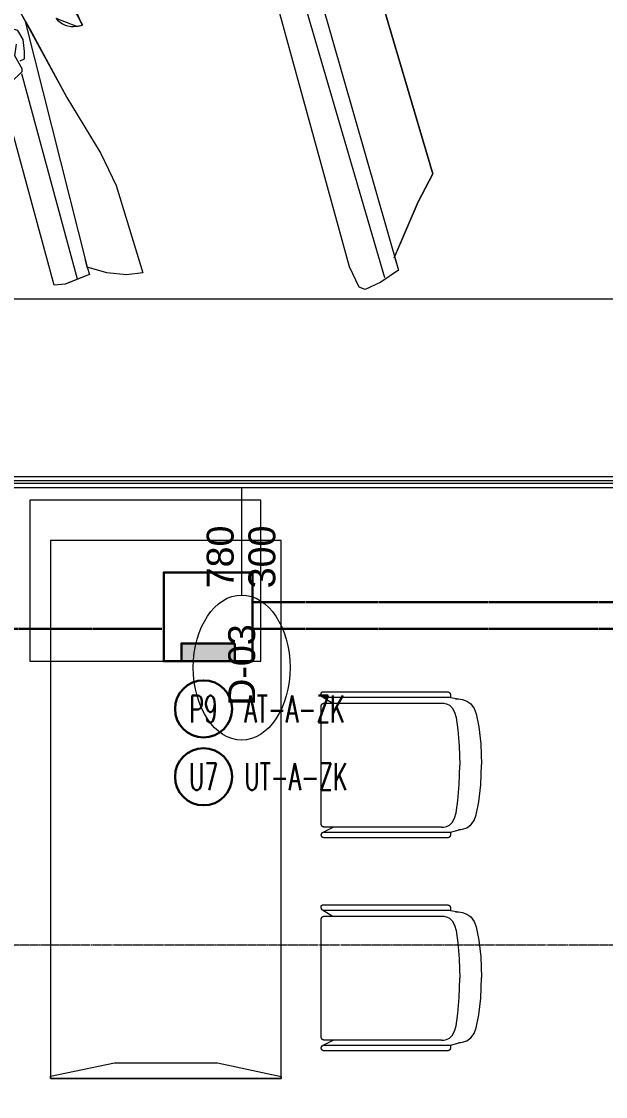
# Model space of a CAD drawing. Extents: x -1439 to 23780, y -1362 to 4476.
# Drawn here: x 1492.7 to 1709.7, y 1128.6 to 1528.1 of the extents above; entities that cross this region are included whole.
import ezdxf
from ezdxf.enums import TextEntityAlignment as Align

# ---------------------------------------------------------------- set-up
doc = ezdxf.new("R2010")
doc.units = 0
doc.header["$MEASUREMENT"] = 0
for name, pattern in [('Audi$0$DASHDOT2', [0.5, 0.25, -0.125, 0, -0.125]), ('Audi$0$DOT2', [0.125, 0, -0.125]), ('Audi$0$HIDDEN', [0.375, 0.25, -0.125]), ('DASHED2', [0.375, 0.25, -0.125])]:
    doc.linetypes.add(name, pattern=pattern)
doc.layers.get('0').update_dxf_attribs({"color": 9, "lineweight": 9})
for name, color, linetype, lineweight in [('Audi$0$04', 8, 'Continuous', 9), ('Audi$0$05', 8, 'Continuous', 9), ('Audi$0$06D', 8, 'Continuous', 9), ('Audi$0$10', 8, 'Continuous', 9), ('Audi$0$15', 8, 'Continuous', 9), ('Audi$0$20', 8, 'Audi$0$DOT2', 9), ('Audi$0$22', 8, 'Continuous', 9), ('Audi$0$24', 8, 'Audi$0$DASHDOT2', 9), ('E-DÖŞEME (ŞAP İÇİ) PRİZ KUTUSU', 7, 'Continuous', 30), ('E-KABLO', 7, 'Continuous', 30), ('E-YAZI', 7, 'Continuous', 30)]:
    doc.layers.add(name, color=color, linetype=linetype, lineweight=lineweight)
doc.styles.add('Audi$0$Arial', font='arial.ttf', dxfattribs={"height": 2.5})
doc.styles.add('E-YAZI', font='txttw.shx')

# ---------------------------------------------------------------- blocks, each defined once
blk = doc.blocks.new('Audi$0$0_doorno')
blk.add_lwpolyline([(4.5, 0), (12.5, 0)])
blk.add_ellipse((-0.891, 0), major_axis=(-5.391, 0), ratio=0.666667)
at = {"style": 'Audi$0$Arial'}
blk.add_attdef('YUKSEKLIK', text='', height=2, dxfattribs=at).set_placement((5, 12.3), align=Align.TOP_LEFT)
blk.add_attdef('KAPINO', text='', height=2, dxfattribs=at).set_placement((0, 0), align=Align.MIDDLE)
blk.add_attdef('GENISLIK', text='', height=2, dxfattribs=at).set_placement((5, -3.789), align=Align.BOTTOM_LEFT)
blk = doc.blocks.new('Audi$0$Group-321-1')
at = {"lineweight": 0}
blk.add_lwpolyline([(384783.7466, 69368.6084), (384783.8084, 69368.6626), (384783.8147, 69368.6844), (384783.7337, 69368.6844)], dxfattribs=at)
for centre, radius, start, end in [((384788.1969, 69600.0219), 231.379, 268.862115, 268.914511), ((384783.7323, 69368.6871), 0.08, 280.3078, 342.1843), ((384783.6798, 69368.7118), 0.1377, 339.054, 348.4897)]:
    blk.add_arc(centre, radius, start, end, dxfattribs=at)
blk = doc.blocks.new('Audi$0$Group-323-1')
for p, q in [((384783.6449, 69368.4667), (384783.663, 69368.4998)), ((384783.663, 69368.4998), (384783.7403, 69368.5033)), ((384783.7049, 69368.5004), (384784.6228, 69368.2891)), ((384783.7403, 69368.5033), (384784.0265, 69368.5095)), ((384784.0265, 69368.5095), (384784.2703, 69368.527)), ((384784.2703, 69368.527), (384784.4021, 69368.5228)), ((384784.4021, 69368.5228), (384784.7363, 69368.4631)), ((384783.5713, 69368.4048), (384783.609, 69368.4878)), ((384783.5745, 69368.4113), (384783.6449, 69368.4667)), ((384783.609, 69368.4878), (384783.6313, 69368.4913)), ((384783.6313, 69368.4913), (384783.6593, 69368.4854)), ((384783.7219, 69368.4612), (384783.7131, 69368.4511)), ((384783.7613, 69368.4632), (384783.7219, 69368.4612)), ((384783.8035, 69368.4477), (384783.7613, 69368.4632)), ((384784.7363, 69368.4631), (384784.715, 69368.4056)), ((384783.631, 69368.4558), (384783.7074, 69368.4395)), ((384783.7131, 69368.4511), (384783.7105, 69368.438)), ((384783.7105, 69368.438), (384783.7223, 69368.4231)), ((384783.7223, 69368.4231), (384783.784, 69368.3851)), ((384783.8016, 69368.4089), (384783.766, 69368.4339)), ((384783.8281, 69368.4354), (384783.8035, 69368.4477)), ((384783.8271, 69368.4179), (384783.8281, 69368.4354)), ((384783.8082, 69368.3333), (384783.5708, 69368.3847)), ((384783.784, 69368.3851), (384783.7954, 69368.3578)), ((384783.8561, 69368.4106), (384783.8016, 69368.4089)), ((384783.8654, 69368.406), (384783.8561, 69368.4106)), ((384783.9165, 69368.2343), (384783.8654, 69368.406)), ((384783.871, 69368.4001), (384784.645, 69368.2361)), ((384784.715, 69368.4056), (384784.6751, 69368.3445)), ((384783.7954, 69368.3578), (384783.8361, 69368.258)), ((384784.6751, 69368.3445), (384784.6231, 69368.2893)), ((384784.626, 69368.1499), (384783.8955, 69368.3044)), ((384783.8361, 69368.258), (384783.8613, 69368.2275)), ((384784.6228, 69368.2891), (384784.5969, 69368.2948)), ((384784.6231, 69368.2893), (384784.6514, 69368.2844)), ((384784.6514, 69368.2844), (384784.6458, 69368.2359)), ((384783.8613, 69368.2275), (384783.9062, 69368.2214)), ((384783.9062, 69368.2214), (384783.9165, 69368.2343)), ((384784.6458, 69368.2359), (384784.642, 69368.1874)), ((384784.642, 69368.1874), (384784.626, 69368.1499))]:
    blk.add_line(p, q)
blk.add_lwpolyline([(384783.6295, 69368.491), (384783.6556, 69368.4862), (384783.663, 69368.4998), (384784.0265, 69368.5095), (384784.2703, 69368.527), (384784.4021, 69368.5228), (384784.7363, 69368.4631), (384784.715, 69368.4056), (384784.6751, 69368.3445), (384784.6228, 69368.2891), (384784.6514, 69368.2844), (384784.642, 69368.1874), (384784.626, 69368.1499), (384783.8955, 69368.3044), (384783.9165, 69368.2343), (384783.9062, 69368.2214), (384783.8613, 69368.2275), (384783.8361, 69368.258), (384783.8051, 69368.334), (384783.5708, 69368.3847)], close=True)
blk = doc.blocks.new('Audi$0$Group-325-1')
for p, q in [((384784.2699, 69369.7089), (384784.2277, 69369.6053)), ((384784.901, 69369.5901), (384784.2699, 69369.7089)), ((384784.2277, 69369.6053), (384784.1715, 69369.5072)), ((384784.9688, 69369.494), (384784.901, 69369.5901)), ((384784.1334, 69369.5156), (384785.1602, 69369.3127)), ((384785.1131, 69369.3188), (384784.9688, 69369.494)), ((384784.1214, 69369.4547), (384785.1608, 69369.254)), ((384785.0663, 69369.1565), (384784.0879, 69369.3606)), ((384785.1602, 69369.3127), (384785.1706, 69369.2337)), ((384785.1706, 69369.2337), (384785.1687, 69369.1701)), ((384785.151, 69369.1543), (384785.0663, 69369.1565)), ((384785.1687, 69369.1701), (384785.151, 69369.1543))]:
    blk.add_line(p, q)
blk.add_lwpolyline([(384784.2699, 69369.7089), (384784.901, 69369.5901), (384784.9688, 69369.494), (384785.1099, 69369.3227), (384785.1602, 69369.3127), (384785.1706, 69369.2337), (384785.1687, 69369.1701), (384785.151, 69369.1543), (384785.0663, 69369.1565), (384784.0879, 69369.3606), (384784.1366, 69369.4517), (384784.166, 69369.5091), (384784.1719, 69369.508), (384784.2277, 69369.6053)], close=True)
blk = doc.blocks.new('Audi$0$p-audi_arac')
at = {"layer": 'Audi$0$06D', "lineweight": 0, "flags": 128}
blk.add_lwpolyline([(695.6, 0.8), (-4.4, 0.8), (-4.4, 400.8), (695.6, 400.8)], close=True, dxfattribs=at)
at = {"xscale": 99.99999999999999, "yscale": 99.99999999999999, "zscale": 99.99999999999999, "rotation": 117.1763778173342}
for name in ['Audi$0$Group-321-1', 'Audi$0$Group-323-1', 'Audi$0$Group-325-1']:
    blk.add_blockref(name, (23745751.03, -31061967.79), dxfattribs=at)
blk = doc.blocks.new('Audi$0$Group-32-1')
for p, q in [((384804.5516, 69159.371), (384804.573, 69159.3356)), ((384804.5731, 69159.3699), (384804.573, 69159.3694)), ((384804.573, 69159.3694), (384804.573, 69159.3689)), ((384804.573, 69159.3689), (384804.573, 69158.9239)), ((384804.5732, 69159.3709), (384804.5731, 69159.3704)), ((384804.5731, 69159.3704), (384804.5731, 69159.3699)), ((384804.5733, 69159.3713), (384804.5732, 69159.3709)), ((384804.5735, 69159.3718), (384804.5733, 69159.3713)), ((384804.5736, 69159.3723), (384804.5735, 69159.3718)), ((384804.5738, 69159.3727), (384804.5736, 69159.3723)), ((384804.574, 69159.3732), (384804.5738, 69159.3727)), ((384804.5742, 69159.3736), (384804.574, 69159.3732)), ((384804.5745, 69159.374), (384804.5742, 69159.3736)), ((384804.5747, 69159.3745), (384804.5745, 69159.374)), ((384804.575, 69159.3749), (384804.5747, 69159.3745)), ((384804.5753, 69159.3752), (384804.575, 69159.3749)), ((384804.5756, 69159.3756), (384804.5753, 69159.3752)), ((384804.576, 69159.376), (384804.5756, 69159.3756)), ((384804.5763, 69159.3763), (384804.576, 69159.376)), ((384804.5767, 69159.3766), (384804.5763, 69159.3763)), ((384804.5771, 69159.3769), (384804.5767, 69159.3766)), ((384804.5775, 69159.3772), (384804.5771, 69159.3769)), ((384804.5779, 69159.3775), (384804.5775, 69159.3772)), ((384804.5783, 69159.3777), (384804.5779, 69159.3775)), ((384804.5788, 69159.3779), (384804.5783, 69159.3777)), ((384804.5792, 69159.3781), (384804.5788, 69159.3779)), ((384804.5797, 69159.3783), (384804.5792, 69159.3781)), ((384804.5801, 69159.3785), (384804.5797, 69159.3783)), ((384804.5806, 69159.3786), (384804.5801, 69159.3785)), ((384804.5811, 69159.3787), (384804.5806, 69159.3786)), ((384804.5816, 69159.3788), (384804.5811, 69159.3787)), ((384804.5821, 69159.3789), (384804.5816, 69159.3788)), ((384804.5825, 69159.3789), (384804.5821, 69159.3789)), ((384804.583, 69159.3789), (384804.5825, 69159.3789)), ((384805.023, 69159.3789), (384804.583, 69159.3789)), ((384805.0235, 69159.3789), (384805.023, 69159.3789)), ((384805.024, 69159.3789), (384805.0235, 69159.3789)), ((384805.0245, 69159.3788), (384805.024, 69159.3789)), ((384805.0249, 69159.3787), (384805.0245, 69159.3788)), ((384805.0254, 69159.3786), (384805.0249, 69159.3787)), ((384805.0259, 69159.3785), (384805.0254, 69159.3786)), ((384805.0264, 69159.3783), (384805.0259, 69159.3785)), ((384805.0268, 69159.3781), (384805.0264, 69159.3783)), ((384805.0273, 69159.3779), (384805.0268, 69159.3781)), ((384805.0277, 69159.3777), (384805.0273, 69159.3779)), ((384805.0281, 69159.3775), (384805.0277, 69159.3777)), ((384805.0285, 69159.3772), (384805.0281, 69159.3775)), ((384805.029, 69159.3769), (384805.0285, 69159.3772)), ((384805.0293, 69159.3766), (384805.029, 69159.3769)), ((384805.0297, 69159.3763), (384805.0293, 69159.3766)), ((384805.0301, 69159.376), (384805.0297, 69159.3763)), ((384805.0304, 69159.3756), (384805.0301, 69159.376)), ((384805.0307, 69159.3752), (384805.0304, 69159.3756)), ((384805.031, 69159.3749), (384805.0307, 69159.3752)), ((384805.0313, 69159.3745), (384805.031, 69159.3749)), ((384805.0316, 69159.374), (384805.0313, 69159.3745)), ((384805.0318, 69159.3736), (384805.0316, 69159.374)), ((384805.032, 69159.3732), (384805.0318, 69159.3736)), ((384805.0322, 69159.3727), (384805.032, 69159.3732)), ((384805.0324, 69159.3723), (384805.0322, 69159.3727)), ((384805.0326, 69159.3718), (384805.0324, 69159.3723)), ((384805.0327, 69159.3713), (384805.0326, 69159.3718)), ((384805.0328, 69159.3709), (384805.0327, 69159.3713)), ((384805.0329, 69159.3704), (384805.0328, 69159.3709)), ((384805.0329, 69159.3699), (384805.0329, 69159.3704)), ((384805.033, 69159.3694), (384805.0329, 69159.3699)), ((384805.0521, 69159.3725), (384805.033, 69159.3345)), ((384805.033, 69159.3689), (384805.033, 69159.3694)), ((384805.033, 69158.9322), (384805.033, 69159.3689)), ((384805.033, 69158.9322), (384805.033, 69158.9322)), ((384804.5516, 69158.8992), (384804.558, 69158.8616)), ((384805.0524, 69158.8992), (384805.0423, 69158.8616))]:
    blk.add_line(p, q)
at = {"flags": 128}
for points in [[(384804.5309, 69158.9092), (384804.5309, 69158.9087), (384804.531, 69158.9082), (384804.531, 69158.9077), (384804.5311, 69158.9072), (384804.5312, 69158.9068), (384804.5314, 69158.9063), (384804.5315, 69158.9058), (384804.5317, 69158.9054), (384804.5319, 69158.9049), (384804.5321, 69158.9045), (384804.5324, 69158.904), (384804.5326, 69158.9036), (384804.5329, 69158.9032), (384804.5332, 69158.9028), (384804.5335, 69158.9025), (384804.5339, 69158.9021), (384804.5342, 69158.9018), (384804.5346, 69158.9015), (384804.535, 69158.9012), (384804.5354, 69158.9009), (384804.5358, 69158.9006), (384804.5362, 69158.9004), (384804.5367, 69158.9001), (384804.5371, 69158.8999), (384804.5376, 69158.8998), (384804.538, 69158.8996), (384804.5385, 69158.8995), (384804.539, 69158.8994), (384804.5395, 69158.8993), (384804.54, 69158.8992), (384804.5404, 69158.8992), (384804.5409, 69158.8992), (384804.5516, 69158.8992), (384804.5516, 69159.3689), (384804.5516, 69159.3694), (384804.5516, 69159.3699), (384804.5515, 69159.3704), (384804.5515, 69159.3709), (384804.5513, 69159.3713), (384804.5512, 69159.3718), (384804.5511, 69159.3723), (384804.5509, 69159.3727), (384804.5507, 69159.3732), (384804.5505, 69159.3736), (384804.5502, 69159.374), (384804.55, 69159.3745), (384804.5497, 69159.3749), (384804.5494, 69159.3752), (384804.5491, 69159.3756), (384804.5487, 69159.376), (384804.5484, 69159.3763), (384804.548, 69159.3766), (384804.5476, 69159.3769), (384804.5472, 69159.3772), (384804.5468, 69159.3775), (384804.5464, 69159.3777), (384804.5459, 69159.3779), (384804.5455, 69159.3781), (384804.545, 69159.3783), (384804.5445, 69159.3785), (384804.5441, 69159.3786), (384804.5436, 69159.3787), (384804.5431, 69159.3788), (384804.5426, 69159.3789), (384804.5421, 69159.3789), (384804.5416, 69159.3789), (384804.5359, 69159.3789), (384804.5357, 69159.3789), (384804.5354, 69159.3789), (384804.5352, 69159.3788), (384804.535, 69159.3788), (384804.5347, 69159.3788), (384804.5345, 69159.3787), (384804.5343, 69159.3786), (384804.534, 69159.3785), (384804.5338, 69159.3784), (384804.5336, 69159.3783), (384804.5334, 69159.3782), (384804.5332, 69159.3781), (384804.533, 69159.3779), (384804.5328, 69159.3778), (384804.5326, 69159.3776), (384804.5324, 69159.3774), (384804.5322, 69159.3773), (384804.5321, 69159.3771), (384804.5319, 69159.3769), (384804.5318, 69159.3767), (384804.5316, 69159.3765), (384804.5315, 69159.3763), (384804.5314, 69159.376), (384804.5313, 69159.3758), (384804.5312, 69159.3756), (384804.5312, 69159.3754), (384804.5311, 69159.3751), (384804.531, 69159.3749), (384804.531, 69159.3746), (384804.531, 69159.3744), (384804.5309, 69159.3741), (384804.5309, 69159.3739), (384804.5309, 69158.9092)], [(384805.0521, 69158.8992), (384805.0628, 69158.8992), (384805.0633, 69158.8992), (384805.0638, 69158.8992), (384805.0642, 69158.8993), (384805.0647, 69158.8994), (384805.0652, 69158.8995), (384805.0657, 69158.8996), (384805.0661, 69158.8998), (384805.0666, 69158.8999), (384805.0671, 69158.9001), (384805.0675, 69158.9004), (384805.0679, 69158.9006), (384805.0683, 69158.9009), (384805.0687, 69158.9012), (384805.0691, 69158.9015), (384805.0695, 69158.9018), (384805.0698, 69158.9021), (384805.0702, 69158.9025), (384805.0705, 69158.9028), (384805.0708, 69158.9032), (384805.0711, 69158.9036), (384805.0714, 69158.904), (384805.0716, 69158.9045), (384805.0718, 69158.9049), (384805.072, 69158.9054), (384805.0722, 69158.9058), (384805.0723, 69158.9063), (384805.0725, 69158.9068), (384805.0726, 69158.9072), (384805.0727, 69158.9077), (384805.0727, 69158.9082), (384805.0728, 69158.9087), (384805.0728, 69158.9092), (384805.0728, 69159.3689), (384805.0728, 69159.3694), (384805.0727, 69159.3699), (384805.0727, 69159.3704), (384805.0726, 69159.3709), (384805.0725, 69159.3713), (384805.0723, 69159.3718), (384805.0722, 69159.3723), (384805.072, 69159.3727), (384805.0718, 69159.3732), (384805.0716, 69159.3736), (384805.0714, 69159.374), (384805.0711, 69159.3745), (384805.0708, 69159.3749), (384805.0705, 69159.3752), (384805.0702, 69159.3756), (384805.0698, 69159.376), (384805.0695, 69159.3763), (384805.0691, 69159.3766), (384805.0687, 69159.3769), (384805.0683, 69159.3772), (384805.0679, 69159.3775), (384805.0675, 69159.3777), (384805.0671, 69159.3779), (384805.0666, 69159.3781), (384805.0661, 69159.3783), (384805.0657, 69159.3785), (384805.0652, 69159.3786), (384805.0647, 69159.3787), (384805.0642, 69159.3788), (384805.0638, 69159.3789), (384805.0633, 69159.3789), (384805.0628, 69159.3789), (384805.0621, 69159.3789), (384805.0616, 69159.3789), (384805.0611, 69159.3789), (384805.0606, 69159.3788), (384805.0601, 69159.3787), (384805.0596, 69159.3786), (384805.0592, 69159.3785), (384805.0587, 69159.3783), (384805.0582, 69159.3781), (384805.0578, 69159.3779), (384805.0574, 69159.3777), (384805.0569, 69159.3775), (384805.0565, 69159.3772), (384805.0561, 69159.3769), (384805.0557, 69159.3766), (384805.0554, 69159.3763), (384805.055, 69159.376), (384805.0547, 69159.3756), (384805.0543, 69159.3752), (384805.054, 69159.3749), (384805.0538, 69159.3745), (384805.0535, 69159.374), (384805.0533, 69159.3736), (384805.053, 69159.3732), (384805.0528, 69159.3727), (384805.0527, 69159.3723), (384805.0525, 69159.3718), (384805.0524, 69159.3713), (384805.0523, 69159.3709), (384805.0522, 69159.3704), (384805.0521, 69159.3699), (384805.0521, 69159.3694), (384805.0521, 69159.3689), (384805.0521, 69158.8992)]]:
    blk.add_lwpolyline(points, close=True, dxfattribs=at)
for points in [[(384804.5309, 69158.9092, 0.414214), (384804.5409, 69158.8992), (384804.5516, 69158.8992), (384804.5516, 69159.3689, 0.414214), (384804.5416, 69159.3789), (384804.5359, 69159.3789, 0.414214), (384804.5309, 69159.3739)], [(384805.0521, 69158.8992), (384805.0628, 69158.8992, 0.414214), (384805.0728, 69158.9092), (384805.0728, 69159.3689, 0.414214), (384805.0628, 69159.3789), (384805.0621, 69159.3789, 0.414214), (384805.0521, 69159.3689)]]:
    blk.add_lwpolyline(points, format="xyb", close=True, dxfattribs=at)
blk.add_lwpolyline([(384805.033, 69158.9322), (384805.033, 69159.3689, 0.414214), (384805.023, 69159.3789), (384804.583, 69159.3789, 0.414214), (384804.573, 69159.3689), (384804.573, 69158.9239), (384804.5738, 69158.9202)], format="xyb", dxfattribs=at)
for points in [[(384804.573, 69158.9322), (384804.573, 69158.9239), (384804.5752, 69158.9142), (384804.5804, 69158.903), (384804.5903, 69158.8926), (384804.6064, 69158.8839), (384804.6258, 69158.8783), (384804.6716, 69158.8721), (384804.7307, 69158.8665), (384804.803, 69158.8644)], [(384805.033, 69158.9322), (384805.033, 69158.9239), (384805.0308, 69158.9142), (384805.0256, 69158.903), (384805.0157, 69158.8926), (384804.9996, 69158.8839), (384804.9803, 69158.8783), (384804.9344, 69158.8721), (384804.8753, 69158.8665), (384804.803, 69158.8644)], [(384804.5569, 69158.8806), (384804.5569, 69158.8686), (384804.5592, 69158.8546), (384804.5647, 69158.8386), (384804.5752, 69158.8236), (384804.5922, 69158.8111), (384804.6127, 69158.8031), (384804.6612, 69158.7941), (384804.7237, 69158.7861), (384804.8002, 69158.7831)], [(384805.0434, 69158.8658), (384805.0434, 69158.8686), (384805.0412, 69158.8546), (384805.0357, 69158.8386), (384805.0252, 69158.8236), (384805.0082, 69158.8111), (384804.9877, 69158.8031), (384804.9392, 69158.7941), (384804.8767, 69158.7861), (384804.8002, 69158.7831)]]:
    blk.add_lwpolyline(points, dxfattribs=at)
blk = doc.blocks.new('Audi$0$p-ma-audi')
for p, q in [((-7.57, 155.19), (-7.57, 200)), ((-85.7, 155.19), (-7.57, 155.19))]:
    blk.add_line(p, q)
at = {"flags": 128}
for points in [[(-7.57, 200), (-7.57, 214.96), (-93.45, 214.96), (-93.45, 155.19), (-85.7, 155.19)], [(-85.7, 0.04), (-85.7, 0.94), (-61.93, 5.88), (-23.62, 5.88), (0, 0.73), (0, 0), (-85.67, 0)]]:
    blk.add_lwpolyline(points, dxfattribs=at)
for points in [[(-85.7, 200), (-85.7, 0), (0, 0), (0, 200), (-85.7, 200)], [(-85.7, 200), (-85.7, 0), (0, 0), (0, 200)]]:
    blk.add_lwpolyline(points, close=True, dxfattribs=at)
blk = doc.blocks.new('Audi$0$P-AKS_AUDI')
at = {"layer": 'Audi$0$24'}
blk.add_lwpolyline([(-3840, -1600), (360, -1600)], dxfattribs=at)
blk = doc.blocks.new('*U521')
at = {"layer": 'Audi$0$06D'}
for points in [[(4.95, 4), (775.05, 4)], [(4.95, 0), (775.04, 0)]]:
    blk.add_lwpolyline(points, dxfattribs=at)
at = {"layer": 'Audi$0$15'}
for points in [[(1.96, 2.5), (778.04, 2.5)], [(778.04, 1.5), (1.96, 1.5)]]:
    blk.add_lwpolyline(points, dxfattribs=at)
blk = doc.blocks.new('Audi$0$p-zemin kat')
at = {"layer": 'Audi$0$20', "linetype": 'Audi$0$HIDDEN', "lineweight": 0}
blk.add_arc((4088.57, -323.37), 2647.53, 80.45701, 156.55486, dxfattribs=at)
at = {"linetype": 'Continuous'}
blk.add_blockref('*U521', (1184.5, 1355), dxfattribs=at)
at = {"layer": 'Audi$0$24'}
blk.add_blockref('Audi$0$P-AKS_AUDI', (4722.5, 2785), dxfattribs=at)
blk = doc.blocks.new('10_DÖŞEME (ŞAP İÇİ) PRİZ KUTUSU')
at = {"layer": 'E-DÖŞEME (ŞAP İÇİ) PRİZ KUTUSU'}
blk.add_hatch(color=5, dxfattribs=at).paths.add_polyline_path([(0.734, 0.216), (0.734, 0.706), (-0.734, 0.706), (-0.734, 0.216)])
at = {"layer": 'E-DÖŞEME (ŞAP İÇİ) PRİZ KUTUSU', "color": 5}
for points in [[(1.224, 2.664), (1.224, 0.216), (-1.224, 0.216), (-1.224, 2.664)], [(0.734, 0.706), (0.734, 0.216), (-0.734, 0.216), (-0.734, 0.706)]]:
    blk.add_lwpolyline(points, close=True, dxfattribs=at)

msp = doc.modelspace()

# ---------------------------------------------------------------- linework, layer by layer
at = {"layer": 'E-KABLO', "color": 6, "linetype": 'DASHED2'}
msp.add_line((1578.27, 1312.4), (1957.76, 1312.4), dxfattribs=at)
at = {"layer": 'E-KABLO', "color": 4, "linetype": 'DASHED2'}
for p, q in [((1544.87, 1302.4), (1349.57, 1302.4)), ((1578.27, 1302.4), (1957.76, 1302.4))]:
    msp.add_line(p, q, dxfattribs=at)
at = {"layer": 'E-KABLO', "color": 7, "linetype": 'Continuous'}
for centre in [(1560.33, 1272.68), (1560.33, 1247.46)]:
    msp.add_circle(centre, 10.61, dxfattribs=at)

# ---------------------------------------------------------------- block references
at = {"layer": 'Audi$0$04', "rotation": 180}
msp.add_blockref('Audi$0$p-audi_arac', (1918.1, 1825.8), dxfattribs=at)
at = {"layer": 'Audi$0$05', "color": 7}
msp.add_blockref('Audi$0$p-ma-audi', (1589.17, 1135.28), dxfattribs=at)
at = {"layer": 'Audi$0$05', "color": 7, "extrusion": (0, 0, -1), "xscale": 100, "yscale": 100, "zscale": -100, "rotation": 270}
for p in [(-6917541.97, 38481732.08), (-6917541.97, 38481652.9)]:
    msp.add_blockref('Audi$0$Group-32-1', p, dxfattribs=at)
at = {"layer": 'Audi$0$10'}
msp.add_blockref('Audi$0$p-zemin kat', (0, 0), dxfattribs=at)
at = {"layer": 'Audi$0$22'}
ref = msp.add_blockref('Audi$0$0_doorno', (1574.49, 1292.5), dxfattribs=dict(at, xscale=5, yscale=5, zscale=5, rotation=90))
ref.add_attrib('KAPINO', 'D-03', dxfattribs={"layer": '0', "height": 10, "rotation": 90, "style": 'Audi$0$Arial'}).set_placement((1574.49, 1288.97), align=Align.MIDDLE)
ref.add_attrib('GENISLIK', '780', dxfattribs={"layer": '0', "height": 10, "rotation": 90, "style": 'Audi$0$Arial'}).set_placement((1574.49, 1317.5), align=Align.BOTTOM_LEFT)
ref.add_attrib('YUKSEKLIK', '300', dxfattribs={"layer": '0', "height": 10, "rotation": 90, "style": 'Audi$0$Arial'}).set_placement((1576.99, 1317.5), align=Align.TOP_LEFT)
at = {"layer": 'E-DÖŞEME (ŞAP İÇİ) PRİZ KUTUSU', "xscale": 13.48039215686274, "yscale": 13.48039215686274, "zscale": 13.48039215686274}
msp.add_blockref('10_DÖŞEME (ŞAP İÇİ) PRİZ KUTUSU', (1562.02, 1287.49), dxfattribs=at)

# ---------------------------------------------------------------- texts
at = {"layer": 'E-KABLO', "color": 3, "linetype": 'Continuous', "style": 'E-YAZI', "width": 0.6}
for s, p in [('P9', (1560.33, 1272.68)), ('U7', (1560.33, 1247.46))]:
    msp.add_text(s, height=10, dxfattribs=at).set_placement(p, align=Align.MIDDLE_CENTER)
at = {"layer": 'E-YAZI', "color": 3, "style": 'E-YAZI', "width": 0.6}
for s, p in [('AT-A-ZK', (1575.51, 1267.68, 0)), ('UT-A-ZK', (1575.51, 1242.45, 0))]:
    msp.add_text(s, height=10, dxfattribs=at).set_placement(p)

doc.saveas('drawing.dxf')
